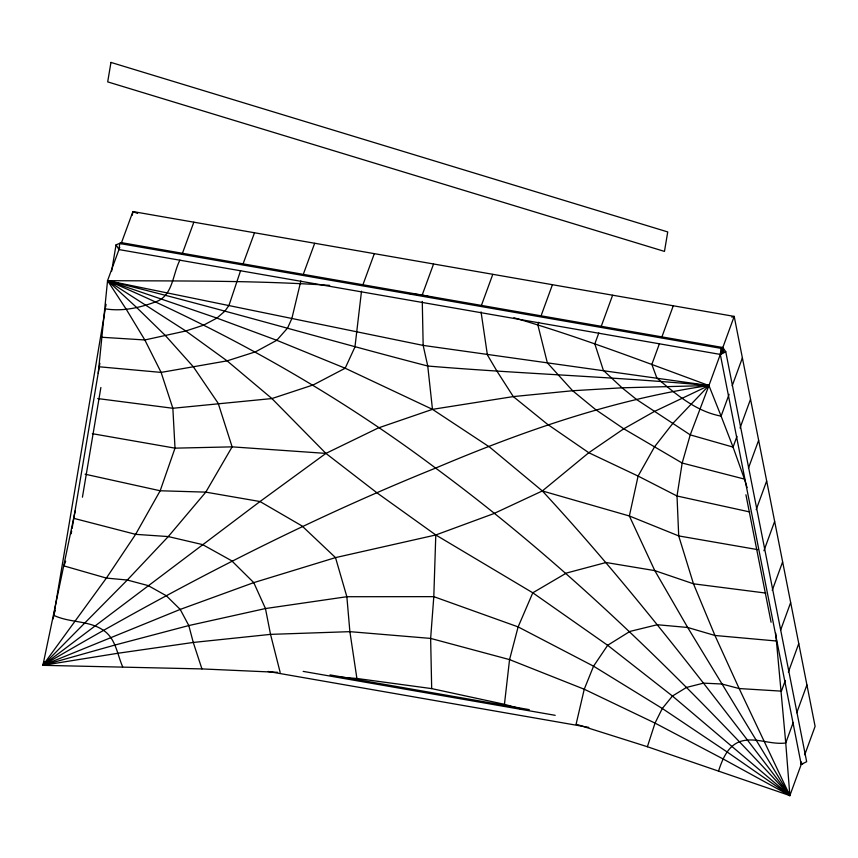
<?xml version="1.0" encoding="UTF-8"?>
<svg xmlns="http://www.w3.org/2000/svg" width="858" height="858" viewBox="0 0 858 858"><rect width="100%" height="100%" fill="white"/><g stroke="black" fill="none" stroke-linecap="round" stroke-linejoin="round"><path stroke-width="1.29" d="M119.788 247.34L107.55 280.673L185.821 330.984L227.102 360.864L271.911 398.562L325.911 453.399L377.531 493.253L435.789 534.974L433.805 596.653L430.641 638.416L431.681 688.609L504.44 704.321L522.35 709.287M98.241 373.327L107.55 280.673C181.596 281.124 255.738 280.373 329.644 285.371M361.508 291.194L354.955 346.964L345.173 368.232L313.385 384.867L271.911 398.562L172.855 408.269L97.705 398.562M504.44 704.321L509.555 659.609L518.125 626.898L532.797 592.803L566.344 573.08L606.048 562.505L654.804 570.624L693.479 583.815L765.829 593.082M720.666 348.595L722.833 347.511L722.082 353.571L720.312 354.418L118.972 249.571L119.723 243.5L121.504 242.653L722.833 347.511L725.75 351.694L806.659 761.69L801.222 764.424L720.312 354.418L721.063 348.359L722.833 347.511L723.873 352.767M801.522 762.001L801.222 764.424L803.002 763.566M53.185 618.875L105.169 309.599M105.609 306.95L106.06 304.311M111.615 271.267L116.055 244.83L121.504 242.653M71.214 533.74L71.654 531.091M72.093 528.453L99.871 363.234M82.432 497.19L100.879 387.484M132.304 215.208L132.926 211.561L734.201 316.398L815.1 726.361L804.74 754.783M277.563 672.307L201.93 668.918L42.9 665.325L75.204 510.885M801.587 763.438L789.864 795.58L647.393 746.728L655.019 723.101L662.301 708.483L672.447 696.031L686.475 687.44L703.528 683.14L721.868 684.008L739.156 688.545L781.423 691.14L785.317 680.458M780.565 630.233L790.626 602.659M788.352 672.146L798.734 643.65M793.232 722.415L785.746 742.974L789.864 795.58L723.101 758.955L655.019 723.101L584.244 689.231L509.555 659.609L430.641 638.416L349.882 631.66L270.527 634.373L193.264 642.449L117.653 653.303L42.9 665.325L44.262 661.625M796.76 712.741L806.906 684.931M414.629 294.176L422.157 295.131L433.526 264.103M481.349 305.598L492.76 274.421M541.452 314.747L552.402 284.792M538.717 322.233L537.805 324.732L547.34 362.827L572.629 390.733L595.613 409.588L623.777 428.796L682.174 463.041L744.454 479.086L747.071 487.58M598.82 332.947L594.819 343.886L603.399 370.388L622.061 387.805L636.615 399.538L690.24 434.877L733.054 447.104L744.454 479.086M601.04 326.866L612.601 295.259M659.437 343.661L651.844 364.414L656.82 377.938C675.836 394.187 695.849 411.4 721.106 416.13L733.054 447.104L736.979 436.347M661.668 337.559L673.262 305.813M729.085 394.305L721.106 416.13L708.933 385.542L734.201 316.398L731.82 317.17M732.185 385.821L742.374 357.936M740.036 427.981L750.514 399.302M748.433 468.189L758.601 440.369M756.188 509.663L766.623 481.091M763.942 550.729L774.592 521.546M772.232 590.347L782.582 561.979M121.15 243.64L132.926 211.561L137.623 213.438M65.669 561.175L63.932 565.905L106.381 578.088L127.295 580.029L148.198 585.606L166.323 595.752L180.212 609.416L188.814 625.557L193.264 642.449L201.93 668.918M179.923 260.113C172.458 274.346 173.091 296.696 154.73 302.188C138.76 308.011 121.997 311.626 104.976 308.794M182.175 254L193.833 222.211M55.32 610.392L53.55 615.218C69.659 623.09 89.017 620.109 103.915 630.63C115.905 639.071 117.192 654.386 122.673 666.816M240.605 270.624L229.011 305.276L225.011 311.025L216.902 318.093L203.453 325.214L185.821 330.984L144.83 339.961L102.231 337.291M242.846 264.521L254.483 232.818M300.858 280.941L291.87 318.479L287.559 328.067L276.759 340.294L255.545 351.801L227.102 360.864L161.111 372.404L99.067 366.774M303.625 273.423L314.661 243.34M362.816 285.06L374.292 253.764M718.607 770.816C722.372 759.555 727.273 746.878 739.06 741.902C754.375 736.185 769.98 745.109 785.746 742.974L775.696 633.14M435.789 534.974L532.797 592.803L607.657 645.291L672.447 696.031L789.864 795.58L687.676 627.477L654.804 570.624L629.364 515.98L638.095 476.072L654.622 446.696L672.715 423.541L708.933 385.542C615.358 376.801 521.385 373.831 427.745 366.023C320.817 338.32 214.854 306.992 107.55 280.673L136.572 307.432L165.422 335.575L193.404 366.87L218.222 403.367L232.121 446.857L205.802 492.138L168.275 536.572L127.295 580.029L42.9 665.325L115.144 644.991L188.814 625.557L265.454 608.547L346.857 596.718L433.805 596.653L518.125 626.898L593.554 666.183L662.301 708.483L727.005 751.887L789.864 795.58L739.156 688.545L714.939 635.478L693.479 583.815L678.71 535.918L677.016 495.999L682.174 463.041L690.24 434.877L708.933 385.542L423.166 345.409L107.55 280.673L126.555 309.781L144.83 339.961L161.111 372.404L172.855 408.269L175.011 448.155L160.167 490.765L135.618 534.341L106.381 578.088L42.9 665.325L180.212 609.416L253.764 582.625L335.51 557.614L435.789 534.974L493.715 513.642L542.342 490.948L588.792 452.724L623.777 428.796L654.075 411.636L708.933 385.542C644.326 361.861 580.029 336.979 513.91 317.76M325.911 453.399L260.006 501.533L42.9 665.325C169.391 591.076 299.485 522.972 435.617 468.093C523.509 430.813 614.114 399.292 708.933 385.542L622.061 387.805L572.629 390.733L513.298 396.589L432.475 409.352L378.292 427.96L325.911 453.399L232.121 446.857L175.011 448.155L92.321 433.687M720.312 354.418L725.75 351.694M337.709 676.973L356.896 678.474L431.681 688.609M776.629 641.023L714.939 635.478L687.676 627.477L657.303 624.731L629.879 631.434L607.657 645.291L593.554 666.183L584.244 689.231L576.104 724.195L647.393 746.728M409.609 293.533L412.119 293.854M757.678 549.635L678.71 535.918L629.364 515.98L542.342 490.948L489.489 446.986L432.475 409.352L345.173 368.232L276.759 340.294L216.902 318.093L107.55 280.673C223.766 330.319 334.481 392.117 435.617 468.093C565.508 563.856 680.662 677.219 789.864 795.58C710.467 691.569 631.295 587.108 542.342 490.948M119.723 243.5L721.063 348.359M330.019 674.903L529.279 709.641M303.164 671.385L555.201 715.325M268.104 671.46L588.76 727.38M422.157 295.131L431.874 297.276M749.731 511.947L677.016 495.999L638.095 476.072L588.792 452.724L547.576 424.356L513.298 396.589L497.093 371.353L487.387 354.88L481.048 311.904M85.124 474.206L160.167 490.765L205.802 492.138L260.006 501.533L302.048 525.965L335.51 557.614L346.857 596.718L349.882 631.66L356.896 678.474M73.734 518.329L135.618 534.341L168.275 536.572L202.606 544.605L231.714 560.789L253.764 582.625L265.454 608.547L270.527 634.373L280.169 672.425M116.055 244.83L118.972 249.571M745.924 494.787L771.085 622.254M432.475 409.352L427.745 366.023L423.166 345.409L422.275 301.415M110.961 62.42L107.69 81.885L664.467 251.405L667.739 231.939L110.961 62.42"/></g></svg>
